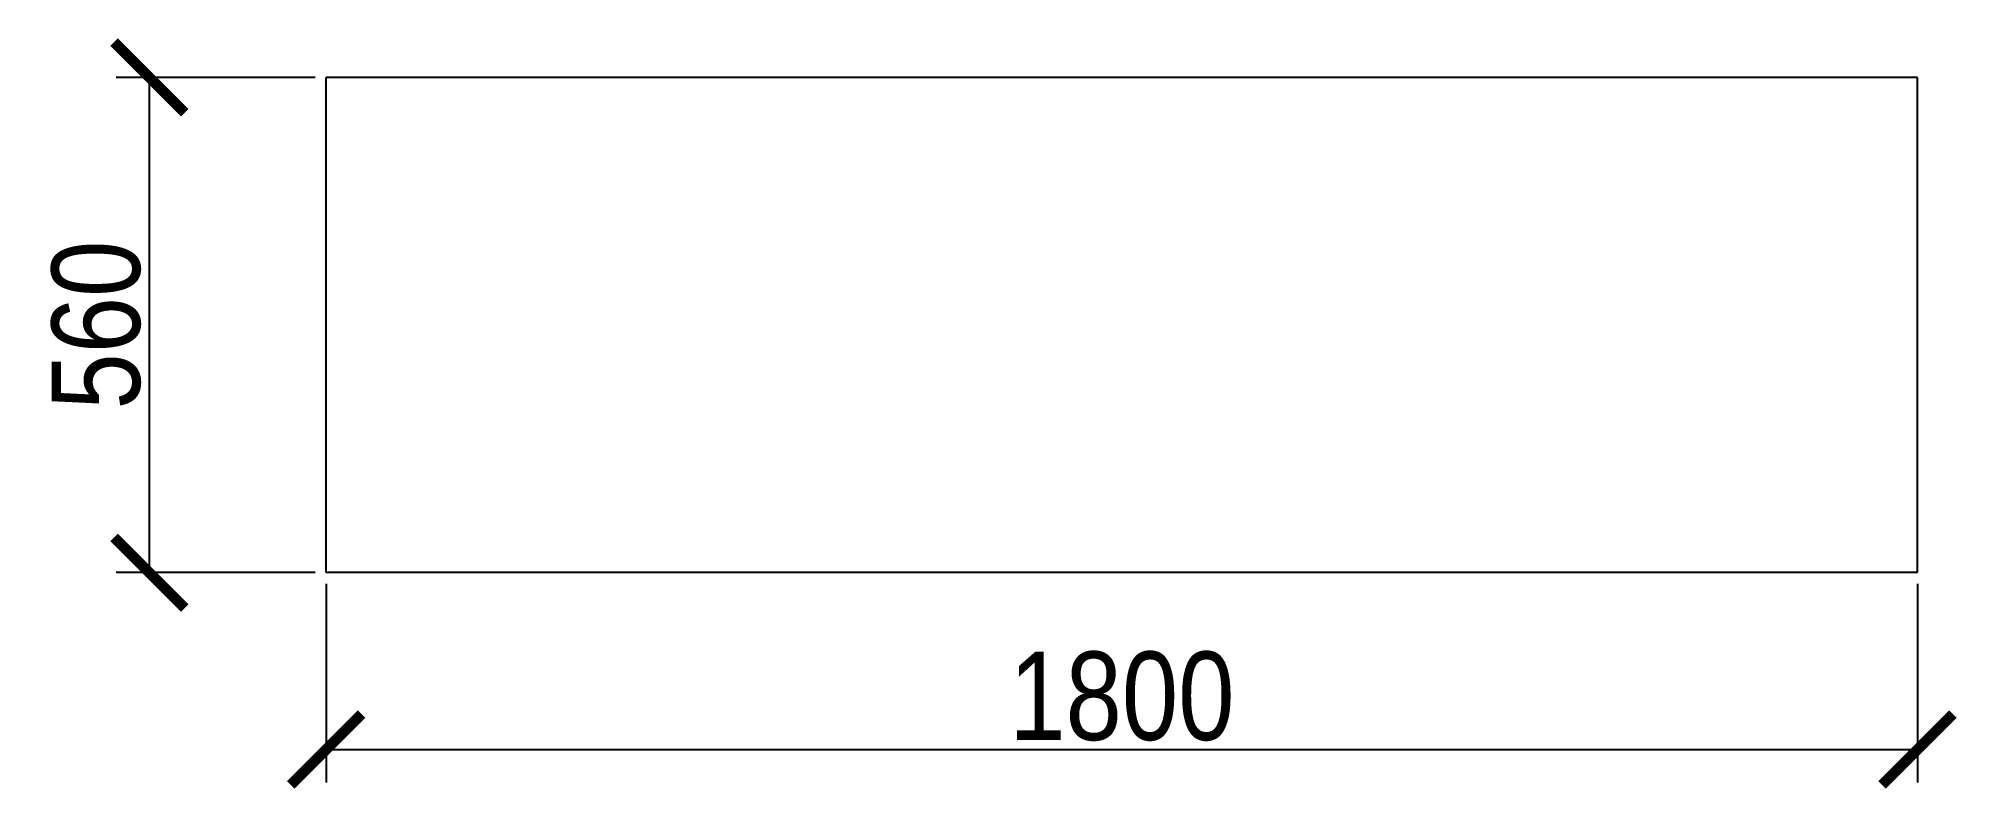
# Model space of a CAD drawing. Header units: metres. Extents: x -60 to 3, y -60.4 to 18.
# Drawn here: x -30.86 to -9.16, y 9.56 to 18.04 of the extents above; entities outside this region: 1.
import ezdxf

# ---------------------------------------------------------------- set-up
doc = ezdxf.new("R2010")
doc.units = ezdxf.units.M
doc.layers.add('WINDOW', color=7, linetype='Continuous')
doc.styles.add('OpenSansCondensed-Light', font='OpenSansCondensed-Light.ttf')
doc.dimstyles.new('EZDXF', dxfattribs={"dimtxt": 0.25, "dimasz": 0.175, "dimexe": 0.375, "dimexo": 0.125, "dimgap": 0.1, "dimtad": 1, "dimlfac": 100, "dimzin": 12, "dimdsep": 46, "dimtxsty": 'OpenSansCondensed-Light', "dimblk": 'ARCHTICK', "dimcen": 2.5, "dimazin": 3, "dimtfac": 0.5, "dimtmove": 2, "dimatfit": 3})

# ---------------------------------------------------------------- blocks, each defined once
blk = doc.blocks.new('_ARCHTICK')
at = {"color": 0, "linetype": 'BYBLOCK', "const_width": 0.15}
blk.add_lwpolyline([(-0.5, -0.5), (0.5, 0.5)], dxfattribs=at)

msp = doc.modelspace()

# ---------------------------------------------------------------- linework, layer by layer
at = {"layer": 'WINDOW'}
for points in [[(-27.6, 12), (-27.6, 12.2), (-27.6, 12.4), (-27.6, 12.6), (-27.6, 12.8), (-27.6, 13), (-27.6, 13.2), (-27.6, 13.4), (-27.6, 13.6), (-27.6, 13.8), (-27.6, 14), (-27.6, 14.2), (-27.6, 14.4), (-27.6, 14.6), (-27.6, 14.8), (-27.6, 15), (-27.6, 15.2), (-27.6, 15.4), (-27.6, 15.6), (-27.6, 15.8), (-27.6, 16), (-27.6, 16.2), (-27.6, 16.4), (-27.6, 16.6), (-27.6, 16.8), (-27.6, 17), (-27.6, 17.2), (-27.6, 17.4), (-27.6, 17.6)], [(-9.6, 17.6), (-9.8, 17.6), (-10, 17.6), (-10.2, 17.6), (-10.4, 17.6), (-10.6, 17.6), (-10.8, 17.6), (-11, 17.6), (-11.2, 17.6), (-11.4, 17.6), (-11.6, 17.6), (-11.8, 17.6), (-12, 17.6), (-12.2, 17.6), (-12.4, 17.6), (-12.6, 17.6), (-12.8, 17.6), (-13, 17.6), (-13.2, 17.6), (-13.4, 17.6), (-13.6, 17.6), (-13.8, 17.6), (-14, 17.6), (-14.2, 17.6), (-14.4, 17.6), (-14.6, 17.6), (-14.8, 17.6), (-15, 17.6), (-15.2, 17.6), (-15.4, 17.6), (-15.6, 17.6), (-15.8, 17.6), (-16, 17.6), (-16.2, 17.6), (-16.4, 17.6), (-16.6, 17.6), (-16.8, 17.6), (-17, 17.6), (-17.2, 17.6), (-17.4, 17.6), (-17.6, 17.6), (-17.8, 17.6), (-18, 17.6), (-18.2, 17.6), (-18.4, 17.6), (-18.6, 17.6), (-18.8, 17.6), (-19, 17.6), (-19.2, 17.6), (-19.4, 17.6), (-19.6, 17.6), (-19.8, 17.6), (-20, 17.6), (-20.2, 17.6), (-20.4, 17.6), (-20.6, 17.6), (-20.8, 17.6), (-21, 17.6), (-21.2, 17.6), (-21.4, 17.6), (-21.6, 17.6), (-21.8, 17.6), (-22, 17.6), (-22.2, 17.6), (-22.4, 17.6), (-22.6, 17.6), (-22.8, 17.6), (-23, 17.6), (-23.2, 17.6), (-23.4, 17.6), (-23.6, 17.6), (-23.8, 17.6), (-24, 17.6), (-24.2, 17.6), (-24.4, 17.6), (-24.6, 17.6), (-24.8, 17.6), (-25, 17.6), (-25.2, 17.6), (-25.4, 17.6), (-25.6, 17.6), (-25.8, 17.6), (-26, 17.6), (-26.2, 17.6), (-26.4, 17.6), (-26.6, 17.6), (-26.8, 17.6), (-27, 17.6), (-27.2, 17.6), (-27.4, 17.6), (-27.6, 17.6)], [(-9.6, 12), (-9.6, 12.2), (-9.6, 12.4), (-9.6, 12.6), (-9.6, 12.8), (-9.6, 13), (-9.6, 13.2), (-9.6, 13.4), (-9.6, 13.6), (-9.6, 13.8), (-9.6, 14), (-9.6, 14.2), (-9.6, 14.4), (-9.6, 14.6), (-9.6, 14.8), (-9.6, 15), (-9.6, 15.2), (-9.6, 15.4), (-9.6, 15.6), (-9.6, 15.8), (-9.6, 16), (-9.6, 16.2), (-9.6, 16.4), (-9.6, 16.6), (-9.6, 16.8), (-9.6, 17), (-9.6, 17.2), (-9.6, 17.4), (-9.6, 17.6)], [(-9.6, 12), (-9.8, 12), (-10, 12), (-10.2, 12), (-10.4, 12), (-10.6, 12), (-10.8, 12), (-11, 12), (-11.2, 12), (-11.4, 12), (-11.6, 12), (-11.8, 12), (-12, 12), (-12.2, 12), (-12.4, 12), (-12.6, 12), (-12.8, 12), (-13, 12), (-13.2, 12), (-13.4, 12), (-13.6, 12), (-13.8, 12), (-14, 12), (-14.2, 12), (-14.4, 12), (-14.6, 12), (-14.8, 12), (-15, 12), (-15.2, 12), (-15.4, 12), (-15.6, 12), (-15.8, 12), (-16, 12), (-16.2, 12), (-16.4, 12), (-16.6, 12), (-16.8, 12), (-17, 12), (-17.2, 12), (-17.4, 12), (-17.6, 12), (-17.8, 12), (-18, 12), (-18.2, 12), (-18.4, 12), (-18.6, 12), (-18.8, 12), (-19, 12), (-19.2, 12), (-19.4, 12), (-19.6, 12), (-19.8, 12), (-20, 12), (-20.2, 12), (-20.4, 12), (-20.6, 12), (-20.8, 12), (-21, 12), (-21.2, 12), (-21.4, 12), (-21.6, 12), (-21.8, 12), (-22, 12), (-22.2, 12), (-22.4, 12), (-22.6, 12), (-22.8, 12), (-23, 12), (-23.2, 12), (-23.4, 12), (-23.6, 12), (-23.8, 12), (-24, 12), (-24.2, 12), (-24.4, 12), (-24.6, 12), (-24.8, 12), (-25, 12), (-25.2, 12), (-25.4, 12), (-25.6, 12), (-25.8, 12), (-26, 12), (-26.2, 12), (-26.4, 12), (-26.6, 12), (-26.8, 12), (-27, 12), (-27.2, 12), (-27.4, 12), (-27.6, 12)]]:
    msp.add_lwpolyline(points, dxfattribs=at)

# ---------------------------------------------------------------- texts
msp.add_text('Thickness (Y) 2.00; print -0.05/side vs slot; bond with 2-part epoxy; 0.3x45 outer chamfer', height=1.2).set_placement((-60, -60))

# ---------------------------------------------------------------- dimensions: what is measured, and where the dimension line sits
msp.add_linear_dim(base=(-29.6, 12), p1=(-27.6, 12), p2=(-27.6, 17.6), angle=90, dimstyle='EZDXF', override={"dimtxt": 1, "dimasz": 0.8}).render()
msp.add_linear_dim(base=(-27.6, 10), p1=(-27.6, 12), p2=(-9.6, 12), dimstyle='EZDXF', override={"dimtxt": 1, "dimasz": 0.8}).render()

doc.saveas('drawing.dxf')
